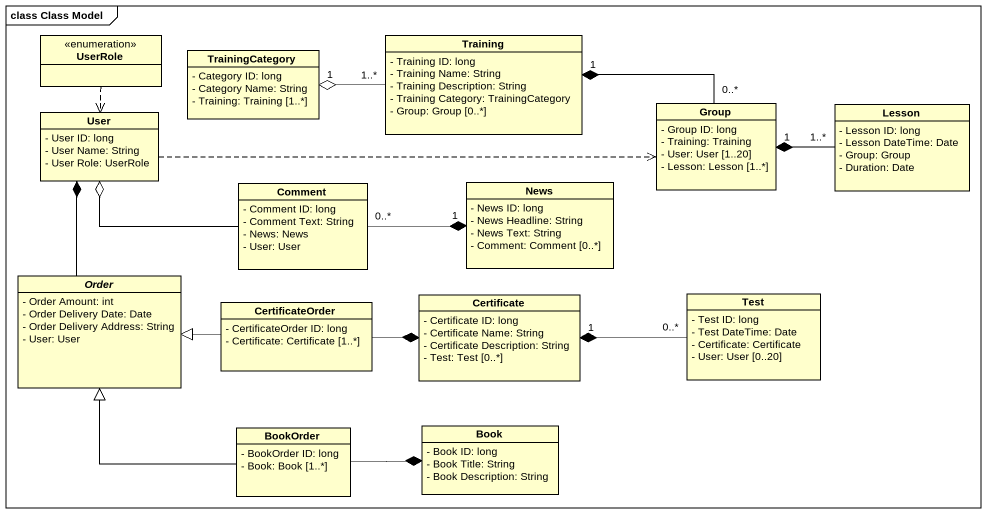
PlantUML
@startuml
mainframe class Class Model
hide circle
hide empty members
skinparam classAttributeIconSize 0
enum UserRole
class Training {
  - Training ID: long
  - Training Name: String
  - Training Description: String
  - Training Category: TrainingCategory
  - Group: Group [0..*]
}
class TrainingCategory {
  - Category ID: long
  - Category Name: String
  - Training: Training [1..*]
}
class User {
  - User ID: long
  - User Name: String
  - User Role: UserRole
}
class "Group" as Group_ {
  - Group ID: long
  - Training: Training
  - User: User [1..20]
  - Lesson: Lesson [1..*]
}
class Lesson {
  - Lesson ID: long
  - Lesson DateTime: Date
  - Group: Group
  - Duration: Date
}
class News {
  - News ID: long
  - News Headline: String
  - News Text: String
  - Comment: Comment [0..*]
}
class Comment {
  - Comment ID: long
  - Comment Text: String
  - News: News
  - User: User
}
abstract class Order {
  - Order Amount: int
  - Order Delivery Date: Date
  - Order Delivery Address: String
  - User: User
}
class CertificateOrder {
  - CertificateOrder ID: long
  - Certificate: Certificate [1..*]
}
class Certificate {
  - Certificate ID: long
  - Certificate Name: String
  - Certificate Description: String
  - Test: Test [0..*]
}
class Test {
  - Test ID: long
  - Test DateTime: Date
  - Certificate: Certificate
  - User: User [0..20]
}
class BookOrder {
  - BookOrder ID: long
  - Book: Book [1..*]
}
class Book {
  - Book ID: long
  - Book Title: String
  - Book Description: String
}
UserRole ..> User
Training "1..*" -left-o "1" TrainingCategory
User .right.> Group_
Group_ "0..*" -left-* "1" Training
Lesson "1..*" -left-* "1" Group_
Comment -left-o User
Comment "0..*" -right-* "1" News
Order -up-* User
CertificateOrder -left-|> Order
CertificateOrder -right-* Certificate
Test "0..*" -left-* "1" Certificate
BookOrder -up-|> Order
BookOrder -right-* Book
@enduml
